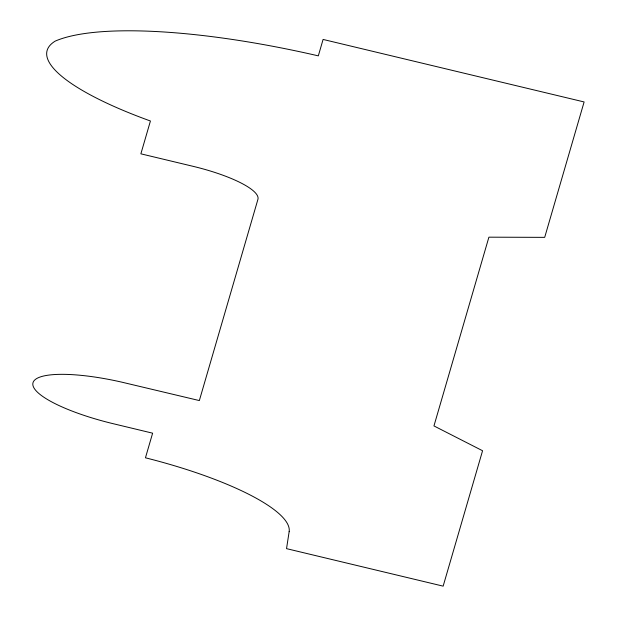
<?xml version="1.0" encoding="UTF-8"?>
<svg xmlns="http://www.w3.org/2000/svg" width="617" height="617" viewBox="0 0 617 617"><rect width="100%" height="100%" fill="white"/><g stroke="black" fill="none" stroke-linecap="round" stroke-linejoin="round"><path stroke-width="0.93" d="M289.149 531.684L286.535 548.644L443.145 586.15L482.571 450.742L433.952 425.931L488.903 237.175L544.695 237.36L584.114 101.952L323.092 39.442L318.318 55.862A278.136 66.343 13.3 0 0 55.198 41.123A206.232 49.19 13.3 0 0 150.432 121.001L140.877 153.826L193.082 166.328A71.58 17.075 13.3 0 1 257.906 199.414L199.345 400.572L121.603 382.108A88.933 21.217 13.3 0 0 32.886 383.242A88.933 21.217 13.3 0 0 114.376 423.987L152.623 433.18L145.45 457.799A166.251 39.658 13.3 0 1 289.149 531.684"/></g></svg>
